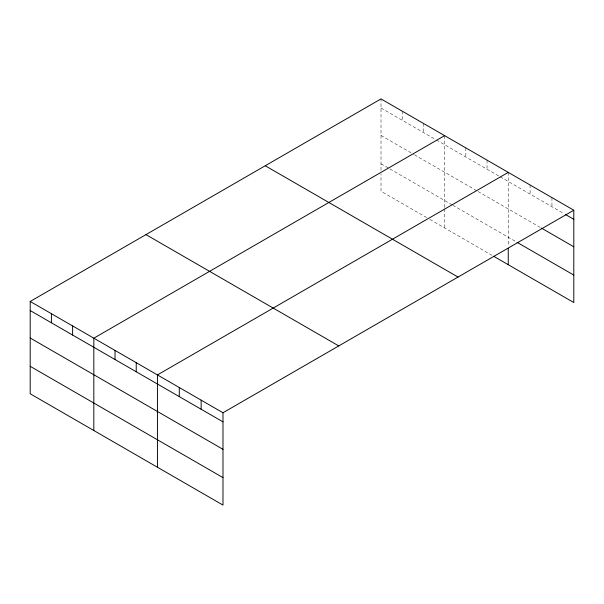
<?xml version="1.0" encoding="UTF-8"?>
<svg xmlns="http://www.w3.org/2000/svg" width="604" height="604" viewBox="0 0 604 604"><rect width="100%" height="100%" fill="white"/><g stroke="black" fill="none" stroke-linecap="round" stroke-linejoin="round"><path stroke-width="0.45" stroke-dasharray="3.02 2.27" d="M381.011 170.185L381.011 98.913M381.011 108.018L435.658 139.569M436.473 140.037L499.281 176.3M500.097 176.768L564.091 213.718M381.011 135.477L413.634 154.314M414.45 154.79L477.258 191.045M478.074 191.521L540.618 227.632M381.011 163.775L389.165 168.486M389.98 168.954L451.973 204.748M452.789 205.217L516.345 241.91M426.688 217.614L381.011 191.242L381.011 173.846M429.95 219.494L491.935 255.281M551.95 197.606L551.95 206.704M530.101 184.99L530.101 194.095M508.251 172.382L508.251 246.394M487.043 160.136L487.043 169.233M465.835 147.889L465.835 156.987M444.627 135.643L444.627 207.829M444.627 208.742L444.627 227.972M423.427 123.405L423.427 132.502M402.219 111.159L402.219 120.256"/><path stroke-width="0.91" d="M573.8 210.222L381.011 98.913L30.2 301.456L30.2 393.778L222.989 505.087L222.989 412.759L573.8 210.222L573.8 302.544L493.566 256.224M444.627 135.643L93.824 338.187L93.824 430.509M508.251 172.382L157.44 374.918L157.44 467.239M565.706 214.647L573.8 219.32M541.433 228.101L573.8 246.787M517.152 242.378L573.8 275.084M265.239 165.753L458.036 277.062M145.964 234.616L338.761 345.926M30.2 301.456L222.989 412.759M30.2 310.554L222.989 421.856M30.2 338.013L222.989 449.323M30.2 366.311L222.989 477.621M508.251 248.221L508.251 264.703M201.14 400.142L201.14 409.248M179.29 387.534L179.29 396.632M136.232 362.672L136.232 371.77M115.024 350.426L115.024 359.531M72.616 325.941L72.616 335.039M51.408 313.695L51.408 322.793"/></g></svg>
